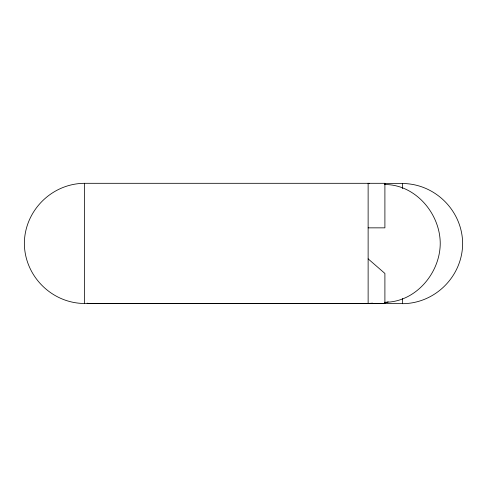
<?xml version="1.0" encoding="UTF-8"?>
<svg xmlns="http://www.w3.org/2000/svg" width="487" height="487" viewBox="0 0 487 487"><rect width="100%" height="100%" fill="white"/><g stroke="black" fill="none" stroke-linecap="round" stroke-linejoin="round"><path stroke-width="0.73" d="M368.129 227.849L384.9 227.849L384.9 183.307L84.44 183.307C51.725 183.544 24.581 210.688 24.35 243.403C24.581 276.117 51.725 303.255 84.44 303.492L384.9 303.492L384.9 273.444L368.129 258.853M372.598 303.158L368.129 303.492L368.129 183.307L369.621 183.422M384.523 302.275C415.326 302.5 440.151 273.286 440.236 243.403C440.151 213.519 415.326 184.305 384.523 184.524M384.31 183.41L402.56 183.41L402.56 188.554M91.532 303.59L402.56 303.59M402.56 183.508C435.275 183.745 462.419 210.883 462.65 243.597C462.419 276.312 435.275 303.456 402.56 303.693L402.56 298.543M87.118 303.2L90.083 303.59M84.44 183.307L84.44 303.492M388.218 301.806A60.09 42.795 -90 0 1 384.56 302.853M380.085 303.511A60.09 42.795 -90 0 1 374.887 303.444M93.218 303.511A60.09 42.795 90 0 1 88.762 303.511"/></g></svg>
